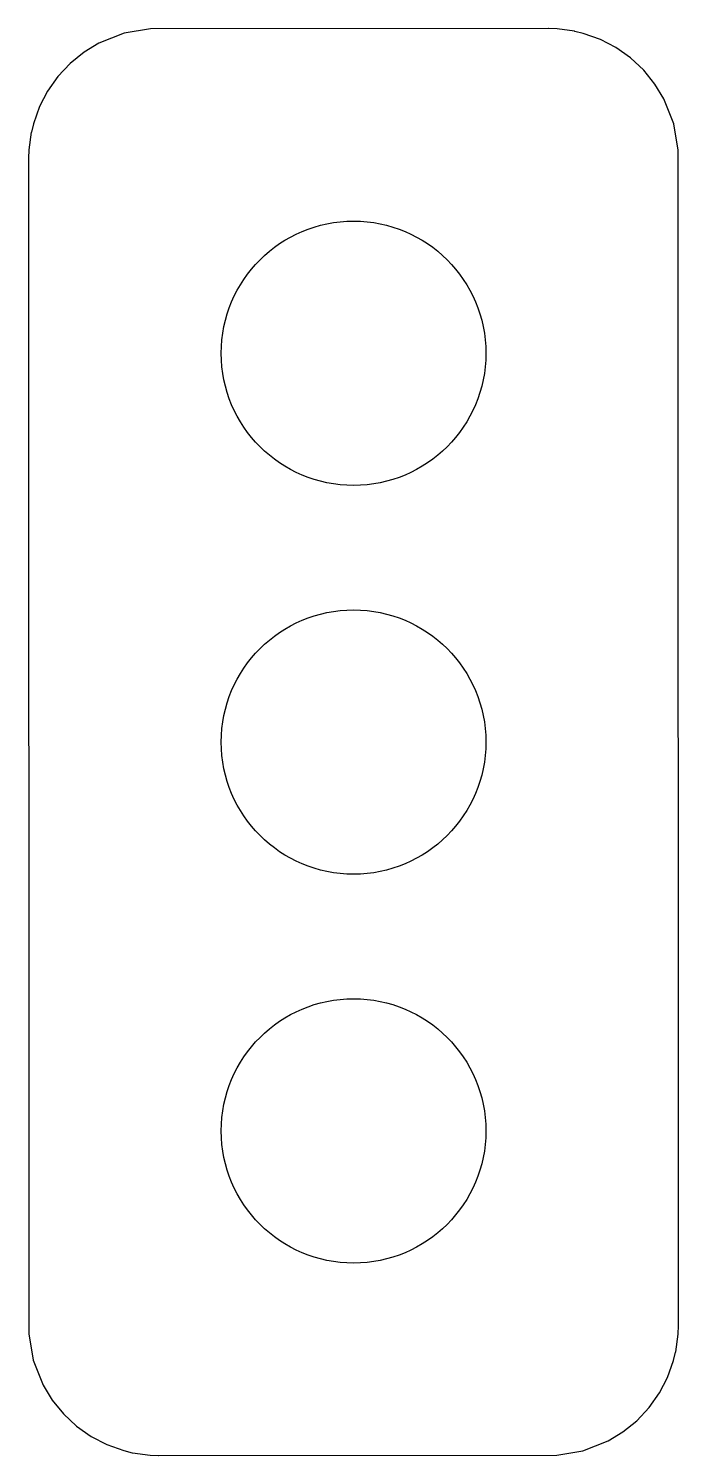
# Model space of a CAD drawing. Header units: millimetres. Extents: x -10 to 0, y 0 to 22.
import ezdxf

# ---------------------------------------------------------------- set-up
doc = ezdxf.new("R2010")
doc.units = ezdxf.units.MM
doc.layers.add('1', color=7, linetype='CONTINUOUS')

msp = doc.modelspace()

# ---------------------------------------------------------------- linework, layer by layer
at = {"layer": '1', "color": 0}
for p, q in [((-8.537, 21.937), (-8.924, 21.784)), ((-8.132, 22.006), (-8.537, 21.937)), ((-1.999, 22.01), (-8.132, 22.006)), ((-1.993, 22.009), (-1.999, 22.01)), ((-1.862, 22.005), (-1.993, 22.009)), ((-1.59, 21.968), (-1.862, 22.005)), ((-1.586, 21.966), (-1.59, 21.968)), ((-1.457, 21.935), (-1.586, 21.966)), ((-1.194, 21.841), (-1.457, 21.935)), ((-0.955, 21.716), (-1.194, 21.841)), ((-9.154, 21.644), (-9.368, 21.473)), ((-8.924, 21.784), (-9.154, 21.644)), ((-0.73, 21.559), (-0.955, 21.716)), ((-9.368, 21.473), (-9.559, 21.269)), ((-0.526, 21.368), (-0.73, 21.559)), ((-0.355, 21.154), (-0.526, 21.368)), ((-9.559, 21.269), (-9.716, 21.044)), ((-0.215, 20.924), (-0.355, 21.154)), ((-9.716, 21.044), (-9.841, 20.805)), ((-0.062, 20.537), (-0.215, 20.924)), ((-9.841, 20.805), (-9.935, 20.542)), ((-9.935, 20.542), (-9.966, 20.413)), ((0.007, 20.132), (-0.062, 20.537)), ((-9.968, 20.409), (-10.005, 20.137)), ((-9.966, 20.413), (-9.968, 20.409)), ((-10.005, 20.137), (-10.009, 20.009)), ((0.01, 1.999), (0.007, 20.132)), ((-10.009, 20.009), (-10.01, 20.008)), ((-10.01, 20.008), (-10.006, 1.867)), ((0.006, 1.862), (0.009, 1.995)), ((0.009, 1.995), (0.01, 1.999)), ((-10.006, 1.867), (-9.937, 1.462)), ((-0.031, 1.59), (0.006, 1.862)), ((-0.064, 1.457), (-0.033, 1.586)), ((-0.033, 1.586), (-0.031, 1.59)), ((-9.937, 1.462), (-9.784, 1.075)), ((-0.158, 1.194), (-0.064, 1.457)), ((-0.283, 0.955), (-0.158, 1.194)), ((-9.784, 1.075), (-9.644, 0.845)), ((-0.44, 0.73), (-0.283, 0.955)), ((-9.644, 0.845), (-9.473, 0.631)), ((-0.631, 0.526), (-0.44, 0.73)), ((-9.473, 0.631), (-9.269, 0.44)), ((-0.845, 0.355), (-0.631, 0.526)), ((-9.269, 0.44), (-9.044, 0.283)), ((-9.044, 0.283), (-8.805, 0.158)), ((-1.075, 0.215), (-0.845, 0.355)), ((-8.805, 0.158), (-8.542, 0.064)), ((-8.542, 0.064), (-8.413, 0.033)), ((-8.413, 0.033), (-8.409, 0.031)), ((-8.409, 0.031), (-8.137, -0.006)), ((-1.867, -0.007), (-1.462, 0.062)), ((-1.462, 0.062), (-1.075, 0.215)), ((-8.137, -0.006), (-8.007, -0.009)), ((-8.007, -0.009), (-8.001, -0.01)), ((-8.001, -0.01), (-1.867, -0.007))]:
    msp.add_line(p, q, dxfattribs=at)
for centre in [(-4.999, 16.999), (-4.999, 10.999), (-4.999, 4.999)]:
    msp.add_circle(centre, 2.04, dxfattribs=at)

doc.saveas('drawing.dxf')
